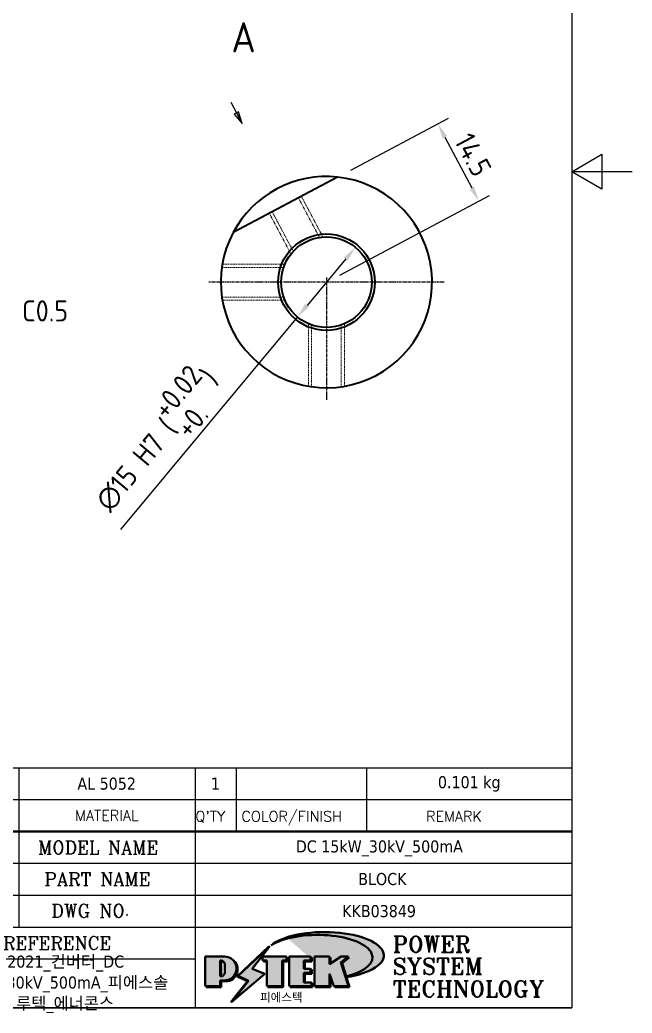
# Model space of a CAD drawing. Header units: millimetres. Extents: x 0 to 210, y 0 to 297.
# Drawn here: x 108.6 to 210, y 9.1 to 173.7 of the extents above; entities that cross this region are included whole.
import ezdxf
from ezdxf.enums import TextEntityAlignment as Align

# ---------------------------------------------------------------- set-up
doc = ezdxf.new("R2010")
doc.units = ezdxf.units.MM
doc.linetypes.add('CHAIN', pattern=[0.7087, 0.4724, -0.0591, 0.1181, -0.0591])
doc.linetypes.add('DASHED', pattern=[0.2067, 0.1654, -0.0413])
doc.layers.get('0').update_dxf_attribs({"color": 3, "lineweight": 25, "true_color": 0x00ff00})
for name, color, linetype, lineweight, true_color in [('가려진 것(ISO)', 2, 'DASHED', 18, 0xffff00), ('가시적인 것(ISO)', 3, 'Continuous', 40, 0x00ff00), ('기호(ISO)', 5, 'Continuous', 25, 0x0000ff), ('제목(ISO)', 5, 'Continuous', 50, 0x0000ff), ('중심 표식(ISO)', 1, 'Continuous', 25, 0xff0000), ('치수(ISO)', 2, 'Continuous', 25, 0xffff00)]:
    doc.layers.add(name, color=color, linetype=linetype, lineweight=lineweight, true_color=true_color)
for name, color, linetype, lineweight in [('경계(ISO)', 7, 'Continuous', 25), ('단면선(ISO)', 7, 'CHAIN', 25), ('해치(ISO)', 7, 'Continuous', 18)]:
    doc.layers.add(name, color=color, linetype=linetype, lineweight=lineweight)
doc.styles.add('HAN_291', font='')
doc.styles.add('HAN_370', font='', dxfattribs={"width": 2})
doc.styles.add('RC_284', font='ROMANC.shx')
doc.styles.add('RC_287', font='ROMANC.shx')
doc.styles.add('RC_292', font='ROMANC.shx')
doc.styles.add('ROMANT_294', font='romant.shx')
doc.styles.add('부품번호텍스트_PSTEK_POSCO', font='isocp.shx')
doc.styles.add('치수 텍스트_PSTEK_POSCO', font='isocp.shx')
doc.styles.add('텍스트 스타일198', font='tahoma.ttf')
doc.styles.add('텍스트 스타일333', font='ROMANC.shx', dxfattribs={"width": 0.800000011920929})
doc.styles.get('HAN_291').set_extended_font_data('GulimChe')
doc.styles.get('HAN_370').set_extended_font_data('GulimChe')
doc.dimstyles.new('치수_PSTEK_POSCO', dxfattribs={"dimtxt": 3.5, "dimasz": 2.5, "dimexe": 2, "dimexo": 2.5, "dimgap": 1, "dimtad": 1, "dimrnd": 1e-08, "dimdsep": 46, "dimtxsty": '치수 텍스트_PSTEK_POSCO', "dimcen": 0.09, "dimdle": 10, "dimclrd": 7, "dimclre": 7, "dimclrt": 2, "dimadec": 1, "dimazin": 2, "dimtfac": 1, "dimtmove": 0, "dimatfit": 3, "dimfxl": 1, "dimtolj": 1, "dimlwd": -1, "dimlwe": -1, "dimarcsym": 0})
doc.dimstyles.new('치수_PSTEK_POSCO$7', dxfattribs={"dimtxt": 3.5, "dimasz": 2.5, "dimexe": 2, "dimexo": 2.5, "dimgap": 1, "dimtad": 1, "dimrnd": 1e-08, "dimdsep": 46, "dimtxsty": '치수 텍스트_PSTEK_POSCO', "dimcen": 0.09, "dimdle": 10, "dimclrd": 7, "dimclre": 7, "dimclrt": 2, "dimadec": 1, "dimazin": 2, "dimtfac": 1, "dimtmove": 0, "dimatfit": 3, "dimfxl": 1, "dimtolj": 1, "dimlwd": -1, "dimlwe": -1, "dimarcsym": 0})

# ---------------------------------------------------------------- blocks, each defined once
blk = doc.blocks.new('경계 Default Border')
at = {"layer": '경계(ISO)', "flags": 128}
for points in [[(10, 10), (10, 287.0000076293945), (200, 287.0000076293945), (200, 10), (10, 10)], [(210, 148.5000038146973), (200, 148.5000038146973), (205, 151.3867473602295), (205, 145.6132507324219), (200, 148.5000038146973)]]:
    blk.add_lwpolyline(points, dxfattribs=at)
blk = doc.blocks.new('제목 블록 PSTEK')
at = {"true_color": 0x848484}
for points in [[(317.2195697678507, 17.0593801673321), (322.0326348870767, 21.62682475217465), (322.2781991042243, 21.94392121864296), (317.0471853425802, 16.97985676345368), (318.7512090904202, 16.1899260703855), (316.0018030350395, 12.71868385740789), (316.3356552234328, 13.00206718743325), (318.9235935156908, 16.2694494742633)], [(324.6615819988275, 19.45905590879572), (325.4196460989604, 19.45905590879572), (325.4196460989604, 20.11051724484596), (325.2419748254881, 20.11051724484596), (325.2419748254881, 19.60711530335299), (324.4839107253602, 19.60711530335299), (324.4839107253602, 15.3430047401139), (322.1623394187076, 15.3430047401139), (322.1623394187076, 15.19494534555726), (324.6615819988275, 15.19494534555726)], [(328.2914414389548, 19.45905590879572), (329.4054050004294, 19.45905590879572), (329.4054050004294, 20.11051724484596), (329.2277337269622, 20.11051724484596), (329.2277337269622, 19.60711530335299), (328.1137701654877, 19.60711530335299), (328.1137701654877, 18.25543873810179), (328.2914414389548, 18.25543873810179)], [(332.5088862584528, 20.1105172448466), (332.3312149849806, 20.1105172448466), (332.3312149849806, 18.99741471888368), (332.5088862584528, 19.11081371413894)], [(335.6156307331414, 20.11051724484596), (335.2535118015555, 20.11051724484596), (334.2514536401189, 19.30614745124769), (335.4855464857051, 15.3430047401139), (333.1954852176545, 15.3430047401139), (333.2478643833523, 15.19494534555726), (335.6632177591723, 15.19494534555726), (334.4291249135862, 19.15808805669106)], [(321.9846681452406, 19.60711530335299), (321.4042753185749, 19.60711530335299), (321.4042753185749, 19.45905590879572), (321.9846681452406, 19.45905590879572)], [(328.2914414389548, 17.41554667867274), (329.4054050004294, 17.41554667867274), (329.4054050004294, 18.10737934354514), (329.2277337269622, 18.10737934354514), (329.2277337269622, 17.56360607323003), (328.1137701654877, 17.56360607323003), (328.1137701654877, 15.9944660761648), (328.2914414389548, 15.9944660761648)], [(332.5088862584528, 16.92964231796647), (332.3312149849806, 17.43186301645164), (332.3312149849806, 15.3430047401139), (330.0369607660135, 15.3430047401139), (330.0369607660135, 15.19494534555726), (332.5088862584528, 15.19494534555726)], [(329.5356972676428, 15.8464066816075), (329.3580259941756, 15.8464066816075), (329.3580259941756, 15.3430047401139), (325.8342124037171, 15.3430047401139), (325.8342124037171, 15.19494534555726), (329.5356972676428, 15.19494534555726)]]:
    blk.add_hatch(color=252, dxfattribs=at).paths.add_polyline_path(points)
at = {"true_color": 0x0000ff}
blk.add_hatch(color=5, dxfattribs=at).paths.add_polyline_path([(321.6183518841322, 17.4193704504104), (319.5281351041078, 18.24969419629727), (322.4505835294948, 22.02344462252142), (317.2195697678507, 17.0593801673321), (318.9235935156908, 16.2694494742633), (316.1741874603099, 12.79820726128571)])
at = {"true_color": 0xff0000}
h = blk.add_hatch(color=1, dxfattribs=at)
edge = h.paths.add_edge_path(flags=0)
edge.add_line((314.2242174273352, 19.60711530335299), (314.2242174273352, 17.00126995915134))
edge.add_line((314.2242174273352, 17.00126995915134), (314.3485873187598, 17.00126995915134))
edge.add_arc((314.3485873187598, 17.6527312952023), 0.6514613360509371, 270, 360)
edge.add_line((315.0000486548106, 17.6527312952023), (315.0000486548106, 18.95565396730211))
edge.add_arc((314.3485873187598, 18.95565396730212), 0.6514613360508712, 0, 90)
edge.add_line((314.3485873187598, 19.60711530335299), (314.2242174273352, 19.60711530335299))
edge = h.paths.add_edge_path()
edge.add_arc((314.9847713324306, 18.28938669179658), 1.969189947606664, 269.9999999999959, 450)
edge.add_line((314.9847713324306, 20.25857663940318), (311.7664314776902, 20.25857663940324))
edge.add_line((311.7664314776902, 20.25857663940324), (311.7664314776902, 15.3430047401139))
edge.add_line((311.7664314776902, 15.3430047401139), (314.2242174273352, 15.3430047401139))
edge.add_line((314.2242174273352, 15.3430047401139), (314.2242174273352, 16.32019674418991))
edge.add_line((314.2242174273352, 16.32019674418991), (314.9847713324307, 16.32019674418991))
for points in [[(324.4839107253602, 19.60711530335299), (325.2419748254881, 19.60711530335299), (325.2419748254881, 20.25857663940324), (321.2266040451076, 20.25857663940324), (321.2266040451076, 19.60711530335299), (321.9846681452406, 19.60711530335299), (321.9846681452406, 15.3430047401139), (324.4839107253602, 15.3430047401139)], [(329.2277337269622, 20.25857663940324), (325.65654113025, 20.25857663940324), (325.65654113025, 15.3430047401139), (329.3580259941756, 15.3430047401139), (329.3580259941756, 15.9944660761648), (328.1137701654877, 15.9944660761648), (328.1137701654877, 17.56360607323003), (329.2277337269622, 17.56360607323003), (329.2277337269622, 18.25543873810179), (328.1137701654877, 18.25543873810179), (328.1137701654877, 19.60711530335299), (329.2277337269622, 19.60711530335299)], [(332.3312149849806, 20.25857663940324), (329.8592894925411, 20.25857663940324), (329.8592894925411, 15.3430047401139), (332.3312149849806, 15.3430047401139), (332.3312149849806, 17.4318630164523), (333.0701931098801, 15.3430047401139), (335.4855464857051, 15.3430047401139), (334.2514536401189, 19.30614745124769), (335.4379594596742, 20.25857663940324), (334.3071782107978, 20.25857663940324), (332.3312149849806, 18.99741471888304)]]:
    blk.add_hatch(color=1, dxfattribs=at).paths.add_polyline_path(points)
at = {"true_color": 0x848484}
h = blk.add_hatch(color=252, dxfattribs=at)
edge = h.paths.add_edge_path()
edge.add_arc((314.9847713324309, 18.28938669179657), 1.969189947606666, 270, 406.8278729790604)
edge.add_arc((315.1624426058984, 18.1413272972396), 1.969189947606962, -90, 53.560984836317004, ccw=False)
edge.add_line((315.1624426058984, 16.17213734963263), (314.4018887008024, 16.17213734963263))
edge.add_line((314.4018887008024, 16.17213734963263), (314.4018887008024, 15.19494534555726))
edge.add_line((314.4018887008024, 15.19494534555726), (311.9441027511573, 15.19494534555726))
edge.add_line((311.9441027511573, 15.19494534555726), (311.9441027511573, 15.3430047401139))
edge.add_line((311.9441027511573, 15.3430047401139), (314.2242174273352, 15.3430047401139))
edge.add_line((314.2242174273352, 15.3430047401139), (314.2242174273352, 16.32019674418991))
edge.add_line((314.2242174273352, 16.32019674418991), (314.9847713324309, 16.32019674418991))
h = blk.add_hatch(color=252, dxfattribs=at)
edge = h.paths.add_edge_path()
edge.add_line((314.4018887008024, 19.45905590879572), (314.5262585922315, 19.45905590879572))
edge.add_arc((314.5262585922314, 18.80759457274939), 0.6514613360463194, 60.4189348879147, 90.00000000000318, ccw=False)
edge.add_arc((314.3485873187602, 18.95565396730057), 0.6514613360524251, 39.96992292766206, 90.00000000009999)
edge.add_line((314.3485873187591, 19.60711530335307), (314.2242174273352, 19.60711530335298))
edge.add_line((314.2242174273352, 19.60711530335299), (314.2242174273352, 17.00126995915134))
edge.add_line((314.2242174273352, 17.00126995915134), (314.3485873187591, 17.00126995915134))
edge.add_arc((314.3485873187568, 17.652731295233), 0.6514613360816299, 270.0000000002, 274.6930825552478)
edge.add_line((314.4018887008024, 17.0034541317032), (314.4018887008024, 19.45905590879572))
at = {"layer": '해치(ISO)', "true_color": 0x27d1fc}
h = blk.add_hatch(color=140, dxfattribs=at)
edge = h.paths.add_edge_path()
edge.add_ellipse((330.3660919371412, 20.15576403068321), major_axis=(9.100907360794343, 0), ratio=0.4069904968023172, start_angle=301.3098473703837, end_angle=507.7436900681698)
edge.add_ellipse((331.5340919371412, 20.4634168429492), major_axis=(-9.82350664112931, 0), ratio=0.3942600559756514, start_angle=111.51207141178469, end_angle=334.47025347086895, ccw=False)
edge.add_line((335.1363447531188, 16.8601935978785), (335.0955236905705, 16.99119398620872))
at = {"color": 180, "true_color": 0x3f00ff}
for p, q in [((182.475792979055, 11.79100474011392), (182.4757929790549, 51.56524660363496)), ((182.4757929790549, 51.56524660363496), (372.4757929537551, 51.56524660363496)), ((189.2651435055721, 51.56524660363496), (189.2651435055722, 41.00524660363494)), ((215.2152739891528, 41.00524660363494), (215.2152739891528, 51.56524660363496)), ((280.8758854511282, 51.56524660363496), (280.8758854511282, 41.00524660363494)), ((310.0881549537552, 51.56524660363496), (310.0881549537553, 41.00524660363494)), ((316.9044520275131, 51.56524660363496), (316.9044520275127, 41.00524660363494)), ((338.4566026226726, 51.56524660363496), (338.4566026226727, 41.00524660363494)), ((372.4757929537551, 51.56524660363496), (372.4757929537551, 11.79100474011389)), ((182.475792979055, 46.2852466036349), (372.4757929537551, 46.28524660363492)), ((182.475792979055, 41.00524660363493), (206.451475290024, 41.00524660363493)), ((222.9401812389276, 11.79100474011392), (222.9401812389276, 41.00524660363494)), ((239.4288871878316, 11.79100474011392), (239.4288871878316, 41.00524660363494)), ((255.9175931367356, 11.79100474011392), (255.9175931367356, 41.00524660363494)), ((268.6918866058747, 41.00524660363494), (268.6918866058747, 30.44524660363498)), ((280.8758854511282, 41.00524660363494), (280.8758854511282, 25.16524660363502)), ((310.088154953755, 41.00524660363494), (310.088154953755, 11.79100474011392)), ((182.475792979055, 35.72524660363497), (206.451475290024, 35.72524660363497)), ((198.8621818849491, 12.02524660363491), (198.8621818849491, 35.72524660363497)), ((206.451475290024, 35.72524660363497), (372.4757929537551, 35.72524660363497)), ((182.475792979055, 31.77524660363492), (206.451475290024, 31.77524660363492)), ((255.917593136736, 30.44524660363498), (372.4757929537552, 30.44524660363501)), ((182.475792979055, 27.82524660363487), (206.451475290024, 27.82524660363487)), ((255.9175931367359, 25.16524660363502), (372.4757929537552, 25.165246603635)), ((268.6918866058744, 25.16524660363502), (268.6918866058744, 11.79100474011392)), ((182.475792979055, 23.87524660363505), (206.451475290024, 23.87524660363505)), ((182.475792979055, 19.92524660363478), (206.451475290024, 19.92524660363478)), ((255.9175931367359, 19.88524660363481), (310.0881549537553, 19.88524660363481)), ((206.451475290024, 16.74100474011396), (255.9175931367359, 16.74100474011396)), ((182.475792979055, 15.97524660363496), (206.451475290024, 15.97524660363496)), ((182.475792979055, 11.79100474011392), (372.4757929537551, 11.79100474011389))]:
    blk.add_line(p, q, dxfattribs=at)
at = {"color": 7, "lineweight": 50}
for p, q in [((206.4514752900237, 11.79100474011392), (206.4514752900237, 41.00524660363494)), ((206.451475290024, 41.00524660363494), (372.4757929537551, 41.00524660363496))]:
    blk.add_line(p, q, dxfattribs=at)
at = {"color": 7}
for p, q in [((322.2781991042243, 21.94392121864296), (317.0471853425802, 16.97985676345368)), ((322.4505835294948, 22.02344462252142), (317.2195697678507, 17.0593801673321)), ((317.2195697678507, 17.0593801673321), (322.0326348870767, 21.62682475217465)), ((319.5281351041078, 18.24969419629727), (322.4505835294948, 22.02344462252142)), ((322.0326348870767, 21.62682475217465), (322.2781991042243, 21.94392121864296)), ((311.7664314776902, 20.25900474011391), (311.7664314776902, 15.34300474011391)), ((314.9847713324309, 20.25857663940324), (311.7664314776902, 20.25857663940324)), ((314.9847713324309, 20.25857663940324), (311.7664314776902, 20.25857663940324)), ((311.7664314776902, 20.25857663940324), (311.7664314776902, 15.3430047401139)), ((325.2419748254881, 20.25857663940324), (321.2266040451076, 20.25857663940324)), ((321.2266040451076, 20.25857663940324), (321.2266040451076, 19.60711530335299)), ((325.2419748254881, 20.25857663940324), (321.2266040451076, 20.25857663940324)), ((321.2266040451076, 20.25857663940324), (321.2266040451076, 19.60711530335299)), ((325.2419748254881, 19.60711530335299), (325.2419748254881, 20.25857663940324)), ((325.2419748254881, 19.60711530335299), (325.2419748254881, 20.25857663940324)), ((325.4196460989604, 20.11051724484596), (325.2419748254881, 20.11051724484596)), ((325.2419748254881, 20.11051724484596), (325.2419748254881, 19.60711530335299)), ((325.4196460989604, 19.45905590879572), (325.4196460989604, 20.11051724484596)), ((329.2277337269622, 20.25857663940324), (325.65654113025, 20.25857663940324)), ((325.65654113025, 20.25857663940324), (325.65654113025, 15.3430047401139)), ((325.65654113025, 20.25857663940324), (325.65654113025, 15.3430047401139)), ((329.2277337269622, 20.25857663940324), (325.65654113025, 20.25857663940324)), ((329.2277337269622, 19.60711530335299), (329.2277337269622, 20.25857663940324)), ((329.2277337269622, 19.60711530335299), (329.2277337269622, 20.25857663940324)), ((329.4054050004294, 20.11051724484596), (329.2277337269622, 20.11051724484596)), ((329.2277337269622, 20.11051724484596), (329.2277337269622, 19.60711530335299)), ((329.4054050004294, 19.45905590879572), (329.4054050004294, 20.11051724484596)), ((332.3312149849806, 20.25857663940324), (329.8592894925411, 20.25857663940324)), ((329.8592894925411, 20.25857663940324), (329.8592894925411, 15.3430047401139)), ((329.8592894925411, 20.25857663940324), (329.8592894925411, 15.3430047401139)), ((332.3312149849806, 20.25857663940324), (329.8592894925411, 20.25857663940324)), ((334.3071782107978, 20.25857663940324), (332.3312149849806, 18.99741471888304)), ((332.3312149849806, 18.99741471888304), (332.3312149849806, 20.25857663940324)), ((334.3071782107978, 20.25857663940324), (332.3312149849806, 18.99741471888304)), ((332.3312149849806, 18.99741471888304), (332.3312149849806, 20.25857663940324)), ((332.5088862584528, 20.1105172448466), (332.3312149849806, 20.1105172448466)), ((332.3312149849806, 20.1105172448466), (332.3312149849806, 18.99741471888368)), ((332.5088862584528, 19.11081371413894), (332.5088862584528, 20.1105172448466)), ((334.2514536401189, 19.30614745124769), (335.4379594596742, 20.25857663940324)), ((334.2514536401189, 19.30614745124769), (335.4379594596742, 20.25857663940324)), ((335.2535118015555, 20.11051724484596), (334.2514536401189, 19.30614745124769)), ((335.4379594596742, 20.25857663940324), (334.3071782107978, 20.25857663940324)), ((335.4379594596742, 20.25857663940324), (334.3071782107978, 20.25857663940324)), ((334.4291249135862, 19.15808805669104), (335.6156307331414, 20.11051724484596)), ((335.6156307331414, 20.11051724484596), (335.2535118015555, 20.11051724484596)), ((314.2242174273352, 17.00126995915134), (314.2242174273352, 19.60711530335299)), ((314.2242174273352, 19.60711530335299), (314.3485873187591, 19.60711530335299)), ((314.3485873187591, 19.60711530335299), (314.2242174273352, 19.60711530335299)), ((314.2242174273352, 19.60711530335299), (314.2242174273352, 17.00126995915134)), ((314.2242174273352, 17.00126995915134), (314.2242174273352, 19.60711530335299)), ((314.2242174273352, 19.60711530335299), (314.3485873187591, 19.60711530335299)), ((314.4018887008024, 19.45905590879572), (314.5262585922314, 19.45905590879572)), ((314.4018887008024, 17.0034541317032), (314.4018887008024, 19.45905590879572)), ((315.0000486548106, 18.95565396730275), (315.0000486548106, 17.65273129520161)), ((315.0000486548106, 18.95565396730275), (315.0000486548106, 17.65273129520161)), ((321.6183518841322, 17.4193704504104), (319.5281351041078, 18.24969419629727)), ((321.2266040451076, 19.60711530335299), (321.9846681452406, 19.60711530335299)), ((321.2266040451076, 19.60711530335299), (321.9846681452406, 19.60711530335299)), ((321.4042753185749, 19.60711530335299), (321.4042753185749, 19.45905590879572)), ((321.9846681452406, 19.60711530335299), (321.4042753185749, 19.60711530335299)), ((321.4042753185749, 19.45905590879572), (321.9846681452406, 19.45905590879572)), ((321.9846681452406, 19.60711530335299), (321.9846681452406, 15.3430047401139)), ((321.9846681452406, 19.45905590879572), (321.9846681452406, 19.60711530335299)), ((321.9846681452406, 19.60711530335299), (321.9846681452406, 15.3430047401139)), ((324.4839107253602, 19.60711530335299), (325.2419748254881, 19.60711530335299)), ((324.4839107253602, 15.3430047401139), (324.4839107253602, 19.60711530335299)), ((325.2419748254881, 19.60711530335299), (324.4839107253602, 19.60711530335299)), ((324.4839107253602, 19.60711530335299), (324.4839107253602, 15.3430047401139)), ((324.4839107253602, 19.60711530335299), (325.2419748254881, 19.60711530335299)), ((324.4839107253602, 15.3430047401139), (324.4839107253602, 19.60711530335299)), ((324.6615819988275, 19.45905590879572), (325.4196460989604, 19.45905590879572)), ((324.6615819988275, 15.19494534555726), (324.6615819988275, 19.45905590879572)), ((328.1137701654877, 18.25543873810179), (328.1137701654877, 19.60711530335299)), ((328.1137701654877, 19.60711530335299), (329.2277337269622, 19.60711530335299)), ((329.2277337269622, 19.60711530335299), (328.1137701654877, 19.60711530335299)), ((328.1137701654877, 19.60711530335299), (328.1137701654877, 18.25543873810179)), ((328.1137701654877, 18.25543873810179), (328.1137701654877, 19.60711530335299)), ((328.1137701654877, 19.60711530335299), (329.2277337269622, 19.60711530335299)), ((329.2277337269622, 18.25543873810179), (328.1137701654877, 18.25543873810179)), ((328.1137701654877, 18.25543873810179), (328.2914414389548, 18.25543873810179)), ((329.2277337269622, 18.25543873810179), (328.1137701654877, 18.25543873810179)), ((328.2914414389548, 18.25543873810179), (328.2914414389548, 19.45905590879572)), ((328.2914414389548, 19.45905590879572), (329.4054050004294, 19.45905590879572)), ((329.2277337269622, 17.56360607323003), (329.2277337269622, 18.25543873810179)), ((329.2277337269622, 17.56360607323003), (329.2277337269622, 18.25543873810179)), ((329.4054050004294, 18.10737934354514), (329.2277337269622, 18.10737934354514)), ((329.2277337269622, 18.10737934354514), (329.2277337269622, 17.56360607323003)), ((329.4054050004294, 17.41554667867274), (329.4054050004294, 18.10737934354514)), ((332.3312149849806, 18.99741471888368), (332.5088862584528, 19.11081371413894)), ((335.4855464857051, 15.3430047401139), (334.2514536401189, 19.30614745124769)), ((334.2514536401189, 19.30614745124769), (335.4855464857051, 15.3430047401139)), ((335.4855464857051, 15.3430047401139), (334.2514536401189, 19.30614745124769)), ((335.6632177591723, 15.19494534555726), (334.4291249135862, 19.15808805669104)), ((314.3485873187591, 17.00126995915134), (314.2242174273352, 17.00126995915134)), ((314.2242174273352, 17.00126995915134), (314.3485873187591, 17.00126995915134)), ((314.3485873187591, 17.00126995915134), (314.2242174273352, 17.00126995915134)), ((316.1741874603099, 12.79820726128571), (321.6183518841322, 17.4193704504104)), ((317.0471853425802, 16.97985676345368), (318.7512090904202, 16.1899260703855)), ((318.9235935156908, 16.2694494742633), (317.2195697678507, 17.0593801673321)), ((317.2195697678507, 17.0593801673321), (318.9235935156908, 16.2694494742633)), ((328.1137701654877, 17.56360607323003), (329.2277337269622, 17.56360607323003)), ((328.1137701654877, 15.9944660761648), (328.1137701654877, 17.56360607323003)), ((329.2277337269622, 17.56360607323003), (328.1137701654877, 17.56360607323003)), ((328.1137701654877, 17.56360607323003), (328.1137701654877, 15.9944660761648)), ((328.1137701654877, 17.56360607323003), (329.2277337269622, 17.56360607323003)), ((328.1137701654877, 15.9944660761648), (328.1137701654877, 17.56360607323003)), ((328.2914414389548, 15.9944660761648), (328.2914414389548, 17.41554667867274)), ((328.2914414389548, 17.41554667867274), (329.4054050004294, 17.41554667867274)), ((332.3312149849806, 17.4318630164523), (333.0701931098801, 15.3430047401139)), ((332.3312149849806, 15.3430047401139), (332.3312149849806, 17.4318630164523)), ((332.5088862584528, 16.92964231796647), (332.3312149849806, 17.43186301645164)), ((332.3312149849806, 17.43186301645164), (332.3312149849806, 15.3430047401139)), ((332.3312149849806, 17.4318630164523), (333.0701931098801, 15.3430047401139)), ((332.3312149849806, 15.3430047401139), (332.3312149849806, 17.4318630164523)), ((332.5088862584528, 15.19494534555726), (332.5088862584528, 16.92964231796647)), ((345.0447381189468, 17.50375595811051), (344.9867755289346, 17.689895936919)), ((311.7664314776902, 15.3430047401139), (314.2242174273352, 15.3430047401139)), ((311.7664314776902, 15.3430047401139), (314.2242174273352, 15.3430047401139)), ((314.2242174273352, 15.3430047401139), (311.9441027511573, 15.3430047401139)), ((311.9441027511573, 15.3430047401139), (311.9441027511573, 15.19494534555726)), ((311.9441027511573, 15.19494534555726), (314.4018887008024, 15.19494534555726)), ((314.2242174273352, 16.32019674418991), (314.9847713324309, 16.32019674418991)), ((314.2242174273352, 15.3430047401139), (314.2242174273352, 16.32019674418991)), ((314.9847713324309, 16.32019674418991), (314.2242174273352, 16.32019674418991)), ((314.2242174273352, 16.32019674418991), (314.2242174273352, 15.3430047401139)), ((314.2242174273352, 16.32019674418991), (314.9847713324309, 16.32019674418991)), ((314.2242174273352, 15.3430047401139), (314.2242174273352, 16.32019674418991)), ((314.4018887008024, 16.17213734963263), (315.162442605898, 16.17213734963263)), ((314.4018887008024, 15.19494534555726), (314.4018887008024, 16.17213734963263)), ((318.7512090904202, 16.1899260703855), (316.0018030350395, 12.71868385740789)), ((318.9235935156908, 16.2694494742633), (316.1741874603099, 12.79820726128571)), ((316.3356552234328, 13.00206718743325), (318.9235935156908, 16.2694494742633)), ((321.9846681452406, 15.3430047401139), (324.4839107253602, 15.3430047401139)), ((321.9846681452406, 15.3430047401139), (324.4839107253602, 15.3430047401139)), ((324.4839107253602, 15.3430047401139), (322.1623394187076, 15.3430047401139)), ((322.1623394187076, 15.3430047401139), (322.1623394187076, 15.19494534555726)), ((322.1623394187076, 15.19494534555726), (324.6615819988275, 15.19494534555726)), ((325.65654113025, 15.3430047401139), (329.3580259941756, 15.3430047401139)), ((325.65654113025, 15.3430047401139), (329.3580259941756, 15.3430047401139)), ((329.3580259941756, 15.3430047401139), (325.8342124037171, 15.3430047401139)), ((325.8342124037171, 15.3430047401139), (325.8342124037171, 15.19494534555726)), ((325.8342124037171, 15.19494534555726), (329.5356972676428, 15.19494534555726)), ((329.3580259941756, 15.9944660761648), (328.1137701654877, 15.9944660761648)), ((328.1137701654877, 15.9944660761648), (328.2914414389548, 15.9944660761648)), ((329.3580259941756, 15.9944660761648), (328.1137701654877, 15.9944660761648)), ((329.3580259941756, 15.3430047401139), (329.3580259941756, 15.9944660761648)), ((329.3580259941756, 15.3430047401139), (329.3580259941756, 15.9944660761648)), ((329.5356972676428, 15.8464066816075), (329.3580259941756, 15.8464066816075)), ((329.3580259941756, 15.8464066816075), (329.3580259941756, 15.3430047401139)), ((329.5356972676428, 15.19494534555726), (329.5356972676428, 15.8464066816075)), ((329.8592894925411, 15.3430047401139), (332.3312149849806, 15.3430047401139)), ((329.8592894925411, 15.3430047401139), (332.3312149849806, 15.3430047401139)), ((332.3312149849806, 15.3430047401139), (330.0369607660135, 15.3430047401139)), ((330.0369607660135, 15.3430047401139), (330.0369607660135, 15.19494534555726)), ((330.0369607660135, 15.19494534555726), (332.5088862584528, 15.19494534555726)), ((333.0701931098801, 15.3430047401139), (335.4855464857051, 15.3430047401139)), ((333.0701931098801, 15.3430047401139), (335.4855464857051, 15.3430047401139)), ((335.4855464857051, 15.3430047401139), (333.1954852176545, 15.3430047401139)), ((333.1954852176545, 15.3430047401139), (333.2478643833523, 15.19494534555726)), ((333.2478643833523, 15.19494534555726), (335.6632177591723, 15.19494534555726)), ((316.0018030350395, 12.71868385740789), (316.3356552234328, 13.00206718743325))]:
    blk.add_line(p, q, dxfattribs=at)
at = {"color": 5, "true_color": 0x0000ff}
for p, q in [((322.4505835294948, 22.02344462252142), (317.2195697678507, 17.0593801673321)), ((319.5281351041078, 18.24969419629727), (322.4505835294948, 22.02344462252142)), ((321.6183518841322, 17.4193704504104), (319.5281351041078, 18.24969419629727)), ((316.1741874603099, 12.79820726128571), (321.6183518841322, 17.4193704504104)), ((317.2195697678507, 17.0593801673321), (318.9235935156908, 16.2694494742633)), ((318.9235935156908, 16.2694494742633), (316.1741874603099, 12.79820726128571))]:
    blk.add_line(p, q, dxfattribs=at)
at = {"color": 1, "true_color": 0xff0000}
for p, q in [((314.9847713324309, 20.25857663940324), (311.7664314776902, 20.25857663940324)), ((311.7664314776902, 20.25857663940324), (311.7664314776902, 15.3430047401139)), ((325.2419748254881, 20.25857663940324), (321.2266040451076, 20.25857663940324)), ((321.2266040451076, 20.25857663940324), (321.2266040451076, 19.60711530335299)), ((325.2419748254881, 19.60711530335299), (325.2419748254881, 20.25857663940324)), ((329.2277337269622, 20.25857663940324), (325.65654113025, 20.25857663940324)), ((325.65654113025, 20.25857663940324), (325.65654113025, 15.3430047401139)), ((329.2277337269622, 19.60711530335299), (329.2277337269622, 20.25857663940324)), ((332.3312149849806, 20.25857663940324), (329.8592894925411, 20.25857663940324)), ((329.8592894925411, 20.25857663940324), (329.8592894925411, 15.3430047401139)), ((334.3071782107978, 20.25857663940324), (332.3312149849806, 18.99741471888304)), ((332.3312149849806, 18.99741471888304), (332.3312149849806, 20.25857663940324)), ((334.2514536401189, 19.30614745124769), (335.4379594596742, 20.25857663940324)), ((335.4379594596742, 20.25857663940324), (334.3071782107978, 20.25857663940324)), ((314.2242174273352, 17.00126995915134), (314.2242174273352, 19.60711530335299)), ((314.2242174273352, 19.60711530335299), (314.3485873187591, 19.60711530335299)), ((315.0000486548106, 18.95565396730275), (315.0000486548106, 17.65273129520161)), ((321.2266040451076, 19.60711530335299), (321.9846681452406, 19.60711530335299)), ((321.9846681452406, 19.60711530335299), (321.9846681452406, 15.3430047401139)), ((324.4839107253602, 19.60711530335299), (325.2419748254881, 19.60711530335299)), ((324.4839107253602, 15.3430047401139), (324.4839107253602, 19.60711530335299)), ((328.1137701654877, 18.25543873810179), (328.1137701654877, 19.60711530335299)), ((328.1137701654877, 19.60711530335299), (329.2277337269622, 19.60711530335299)), ((329.2277337269622, 18.25543873810179), (328.1137701654877, 18.25543873810179)), ((329.2277337269622, 17.56360607323003), (329.2277337269622, 18.25543873810179)), ((335.4855464857051, 15.3430047401139), (334.2514536401189, 19.30614745124769)), ((314.3485873187591, 17.00126995915134), (314.2242174273352, 17.00126995915134)), ((328.1137701654877, 17.56360607323003), (329.2277337269622, 17.56360607323003)), ((328.1137701654877, 15.9944660761648), (328.1137701654877, 17.56360607323003)), ((332.3312149849806, 17.4318630164523), (333.0701931098801, 15.3430047401139)), ((332.3312149849806, 15.3430047401139), (332.3312149849806, 17.4318630164523)), ((311.7664314776902, 15.3430047401139), (314.2242174273352, 15.3430047401139)), ((314.2242174273352, 16.32019674418991), (314.9847713324309, 16.32019674418991)), ((314.2242174273352, 15.3430047401139), (314.2242174273352, 16.32019674418991)), ((321.9846681452406, 15.3430047401139), (324.4839107253602, 15.3430047401139)), ((325.65654113025, 15.3430047401139), (329.3580259941756, 15.3430047401139)), ((329.3580259941756, 15.9944660761648), (328.1137701654877, 15.9944660761648)), ((329.3580259941756, 15.3430047401139), (329.3580259941756, 15.9944660761648)), ((329.8592894925411, 15.3430047401139), (332.3312149849806, 15.3430047401139)), ((333.0701931098801, 15.3430047401139), (335.4855464857051, 15.3430047401139))]:
    blk.add_line(p, q, dxfattribs=at)
at = {"color": 7}
for centre, radius, start, end in [((314.9847713324309, 18.28938669179658), 1.969189947606665, 270, 90), ((314.9847713324309, 18.28938669179658), 1.969189947606665, 270, 90), ((314.3485873187598, 18.95565396730211), 0.6514613360508712, 0, 90), ((314.3485873187602, 18.95565396730057), 0.6514613360524251, 39.96992292766117, 90), ((314.3485873187598, 18.95565396730212), 0.6514613360508712, 0, 90), ((314.5262585922314, 18.80759457274939), 0.6514613360463193, 60.41893488791137, 90), ((314.9847713324307, 18.2893866917965), 1.969189947606594, 270, 46.82787297909833), ((315.1624426058984, 18.1413272972396), 1.969189947606961, 270, 53.56098483636067), ((314.3485873187597, 17.65273129520228), 0.6514613360509381, 270, 0), ((314.3485873187598, 17.6527312952023), 0.6514613360509381, 270, 0), ((314.3485873187568, 17.652731295233), 0.6514613360816299, 270, 274.6930825552478)]:
    blk.add_arc(centre, radius, start, end, dxfattribs=at)
at = {"color": 1, "true_color": 0xff0000}
for centre, radius, start, end in [((314.9847713324309, 18.28938669179657), 1.969189947606665, 270, 90), ((314.3485873187598, 18.95565396730211), 0.6514613360508712, 0, 90), ((314.3485873187598, 17.6527312952023), 0.6514613360509381, 270, 0)]:
    blk.add_arc(centre, radius, start, end, dxfattribs=at)
at = {"layer": '제목(ISO)', "lineweight": 18}
blk.add_line((182.475792979055, 35.72500474011393), (182.475792979055, 11.79100474011392), dxfattribs=at)
at = {"layer": '제목(ISO)'}
for p, q in [((322.2781991042243, 21.94392121864296), (317.0471853425802, 16.97985676345368)), ((322.4505835294948, 22.02344462252142), (317.2195697678507, 17.0593801673321)), ((317.2195697678507, 17.0593801673321), (322.0326348870767, 21.62682475217465)), ((319.5281351041078, 18.24969419629727), (322.4505835294948, 22.02344462252142)), ((322.0326348870767, 21.62682475217465), (322.2781991042243, 21.94392121864296)), ((314.9847713324306, 20.25857663940324), (311.7664314776902, 20.25857663940324)), ((311.7664314776902, 20.25857663940324), (311.7664314776902, 15.3430047401139)), ((325.2419748254881, 20.25857663940324), (321.2266040451076, 20.25857663940324)), ((321.2266040451076, 20.25857663940324), (321.2266040451076, 19.60711530335299)), ((325.2419748254881, 19.60711530335299), (325.2419748254881, 20.25857663940324)), ((325.4196460989604, 20.11051724484596), (325.2419748254881, 20.11051724484596)), ((325.2419748254881, 20.11051724484596), (325.2419748254881, 19.60711530335299)), ((325.4196460989604, 19.45905590879572), (325.4196460989604, 20.11051724484596)), ((329.2277337269622, 20.25857663940324), (325.65654113025, 20.25857663940324)), ((325.65654113025, 20.25857663940324), (325.65654113025, 15.3430047401139)), ((329.2277337269622, 19.60711530335299), (329.2277337269622, 20.25857663940324)), ((329.4054050004294, 20.11051724484596), (329.2277337269622, 20.11051724484596)), ((329.2277337269622, 20.11051724484596), (329.2277337269622, 19.60711530335299)), ((329.4054050004294, 19.45905590879572), (329.4054050004294, 20.11051724484596)), ((332.3312149849806, 20.25857663940324), (329.8592894925411, 20.25857663940324)), ((329.8592894925411, 20.25857663940324), (329.8592894925411, 15.3430047401139)), ((334.3071782107978, 20.25857663940324), (332.3312149849806, 18.99741471888304)), ((332.3312149849806, 18.99741471888304), (332.3312149849806, 20.25857663940324)), ((332.5088862584528, 20.1105172448466), (332.3312149849806, 20.1105172448466)), ((332.3312149849806, 20.1105172448466), (332.3312149849806, 18.99741471888368)), ((332.5088862584528, 19.11081371413894), (332.5088862584528, 20.1105172448466)), ((334.2514536401189, 19.30614745124769), (335.4379594596742, 20.25857663940324)), ((335.2535118015555, 20.11051724484596), (334.2514536401189, 19.30614745124769)), ((335.4379594596742, 20.25857663940324), (334.3071782107978, 20.25857663940324)), ((334.4291249135862, 19.15808805669106), (335.6156307331414, 20.11051724484596)), ((335.6156307331414, 20.11051724484596), (335.2535118015555, 20.11051724484596)), ((314.2242174273352, 17.00126995915134), (314.2242174273352, 19.60711530335299)), ((314.2242174273352, 19.60711530335299), (314.3485873187598, 19.60711530335299)), ((314.3485873187591, 19.60711530335299), (314.2242174273352, 19.60711530335299)), ((314.2242174273352, 19.60711530335299), (314.2242174273352, 17.00126995915134)), ((314.4018887008024, 19.45905590879572), (314.5262585922314, 19.45905590879572)), ((314.4018887008024, 17.0034541317032), (314.4018887008024, 19.45905590879572)), ((315.0000486548106, 18.95565396730211), (315.0000486548106, 17.6527312952023)), ((321.6183518841322, 17.4193704504104), (319.5281351041078, 18.24969419629727)), ((321.2266040451076, 19.60711530335299), (321.9846681452406, 19.60711530335299)), ((321.9846681452406, 19.60711530335299), (321.4042753185749, 19.60711530335299)), ((321.4042753185749, 19.60711530335299), (321.4042753185749, 19.45905590879572)), ((321.4042753185749, 19.45905590879572), (321.9846681452406, 19.45905590879572)), ((321.9846681452406, 19.60711530335299), (321.9846681452406, 15.3430047401139)), ((321.9846681452406, 19.45905590879572), (321.9846681452406, 19.60711530335299)), ((324.4839107253602, 19.60711530335299), (325.2419748254881, 19.60711530335299)), ((324.4839107253602, 15.3430047401139), (324.4839107253602, 19.60711530335299)), ((325.2419748254881, 19.60711530335299), (324.4839107253602, 19.60711530335299)), ((324.4839107253602, 19.60711530335299), (324.4839107253602, 15.3430047401139)), ((324.6615819988275, 19.45905590879572), (325.4196460989604, 19.45905590879572)), ((324.6615819988275, 15.19494534555726), (324.6615819988275, 19.45905590879572)), ((328.1137701654877, 18.25543873810179), (328.1137701654877, 19.60711530335299)), ((328.1137701654877, 19.60711530335299), (329.2277337269622, 19.60711530335299)), ((329.2277337269622, 19.60711530335299), (328.1137701654877, 19.60711530335299)), ((328.1137701654877, 19.60711530335299), (328.1137701654877, 18.25543873810179)), ((329.2277337269622, 18.25543873810179), (328.1137701654877, 18.25543873810179)), ((328.1137701654877, 18.25543873810179), (328.2914414389548, 18.25543873810179)), ((328.2914414389548, 19.45905590879572), (329.4054050004294, 19.45905590879572)), ((328.2914414389548, 18.25543873810179), (328.2914414389548, 19.45905590879572)), ((329.2277337269622, 17.56360607323003), (329.2277337269622, 18.25543873810179)), ((329.4054050004294, 18.10737934354514), (329.2277337269622, 18.10737934354514)), ((329.2277337269622, 18.10737934354514), (329.2277337269622, 17.56360607323003)), ((329.4054050004294, 17.41554667867274), (329.4054050004294, 18.10737934354514)), ((332.3312149849806, 18.99741471888368), (332.5088862584528, 19.11081371413894)), ((335.4855464857051, 15.3430047401139), (334.2514536401189, 19.30614745124769)), ((334.2514536401189, 19.30614745124769), (335.4855464857051, 15.3430047401139)), ((335.6632177591723, 15.19494534555726), (334.4291249135862, 19.15808805669106)), ((314.3485873187598, 17.00126995915134), (314.2242174273352, 17.00126995915134)), ((314.2242174273352, 17.00126995915134), (314.3485873187591, 17.00126995915134)), ((316.1741874603099, 12.79820726128571), (321.6183518841322, 17.4193704504104)), ((317.0471853425802, 16.97985676345368), (318.7512090904202, 16.1899260703855)), ((317.2195697678507, 17.0593801673321), (318.9235935156908, 16.2694494742633)), ((318.9235935156908, 16.2694494742633), (317.2195697678507, 17.0593801673321)), ((328.1137701654877, 15.9944660761648), (328.1137701654877, 17.56360607323003)), ((328.1137701654877, 17.56360607323003), (329.2277337269622, 17.56360607323003)), ((329.2277337269622, 17.56360607323003), (328.1137701654877, 17.56360607323003)), ((328.1137701654877, 17.56360607323003), (328.1137701654877, 15.9944660761648)), ((328.2914414389548, 17.41554667867274), (329.4054050004294, 17.41554667867274)), ((328.2914414389548, 15.9944660761648), (328.2914414389548, 17.41554667867274)), ((332.3312149849806, 15.3430047401139), (332.3312149849806, 17.4318630164523)), ((332.3312149849806, 17.4318630164523), (333.0701931098801, 15.3430047401139)), ((332.5088862584528, 16.92964231796647), (332.3312149849806, 17.43186301645164)), ((332.3312149849806, 17.43186301645164), (332.3312149849806, 15.3430047401139)), ((332.5088862584528, 15.19494534555726), (332.5088862584528, 16.92964231796647)), ((311.7664314776902, 15.3430047401139), (314.2242174273352, 15.3430047401139)), ((314.2242174273352, 15.3430047401139), (311.9441027511573, 15.3430047401139)), ((311.9441027511573, 15.3430047401139), (311.9441027511573, 15.19494534555726)), ((311.9441027511573, 15.19494534555726), (314.4018887008024, 15.19494534555726)), ((314.2242174273352, 15.3430047401139), (314.2242174273352, 16.32019674418991)), ((314.2242174273352, 16.32019674418991), (314.9847713324307, 16.32019674418991)), ((314.9847713324309, 16.32019674418991), (314.2242174273352, 16.32019674418991)), ((314.2242174273352, 16.32019674418991), (314.2242174273352, 15.3430047401139)), ((314.4018887008024, 15.19494534555726), (314.4018887008024, 16.17213734963263)), ((314.4018887008024, 16.17213734963263), (315.1624426058984, 16.17213734963263)), ((318.7512090904202, 16.1899260703855), (316.0018030350395, 12.71868385740789)), ((318.9235935156908, 16.2694494742633), (316.1741874603099, 12.79820726128571)), ((316.3356552234328, 13.00206718743325), (318.9235935156908, 16.2694494742633)), ((321.9846681452406, 15.3430047401139), (324.4839107253602, 15.3430047401139)), ((324.4839107253602, 15.3430047401139), (322.1623394187076, 15.3430047401139)), ((322.1623394187076, 15.3430047401139), (322.1623394187076, 15.19494534555726)), ((322.1623394187076, 15.19494534555726), (324.6615819988275, 15.19494534555726)), ((325.65654113025, 15.3430047401139), (329.3580259941756, 15.3430047401139)), ((329.3580259941756, 15.3430047401139), (325.8342124037171, 15.3430047401139)), ((325.8342124037171, 15.3430047401139), (325.8342124037171, 15.19494534555726)), ((325.8342124037171, 15.19494534555726), (329.5356972676428, 15.19494534555726)), ((329.3580259941756, 15.9944660761648), (328.1137701654877, 15.9944660761648)), ((328.1137701654877, 15.9944660761648), (328.2914414389548, 15.9944660761648)), ((329.3580259941756, 15.3430047401139), (329.3580259941756, 15.9944660761648)), ((329.5356972676428, 15.8464066816075), (329.3580259941756, 15.8464066816075)), ((329.3580259941756, 15.8464066816075), (329.3580259941756, 15.3430047401139)), ((329.5356972676428, 15.19494534555726), (329.5356972676428, 15.8464066816075)), ((329.8592894925411, 15.3430047401139), (332.3312149849806, 15.3430047401139)), ((332.3312149849806, 15.3430047401139), (330.0369607660135, 15.3430047401139)), ((330.0369607660135, 15.3430047401139), (330.0369607660135, 15.19494534555726)), ((330.0369607660135, 15.19494534555726), (332.5088862584528, 15.19494534555726)), ((333.0701931098801, 15.3430047401139), (335.4855464857051, 15.3430047401139)), ((335.4855464857051, 15.3430047401139), (333.1954852176545, 15.3430047401139)), ((333.1954852176545, 15.3430047401139), (333.2478643833523, 15.19494534555726)), ((333.2478643833523, 15.19494534555726), (335.6632177591723, 15.19494534555726)), ((316.0018030350395, 12.71868385740789), (316.3356552234328, 13.00206718743325))]:
    blk.add_line(p, q, dxfattribs=at)
at = {"layer": '제목(ISO)', "color": 4, "true_color": 0x00ffff}
blk.add_line((335.1363447531188, 16.8601935978785), (335.0955236905705, 16.99119398620872), dxfattribs=at)
at = {"layer": '제목(ISO)'}
for centre, radius, start, end in [((314.9847713324306, 18.28938669179658), 1.969189947606664, 46.82787297909431, 90), ((314.3485873187598, 18.95565396730212), 0.6514613360508712, 0, 90), ((314.3485873187602, 18.95565396730057), 0.6514613360524251, 39.96992292766117, 90), ((314.5262585922314, 18.80759457274939), 0.6514613360463193, 60.41893488791137, 90), ((314.9847713324307, 18.2893866917965), 1.969189947606594, 270, 46.82787297909833), ((314.9847713324309, 18.28938669179657), 1.969189947606666, 270, 46.8278729790603), ((315.1624426058984, 18.1413272972396), 1.969189947606962, 270, 53.56098483631701), ((314.3485873187598, 17.6527312952023), 0.6514613360509371, 270, 0), ((314.3485873187568, 17.652731295233), 0.6514613360816299, 270, 274.6930825552478)]:
    blk.add_arc(centre, radius, start, end, dxfattribs=at)
at = {"layer": '제목(ISO)', "color": 4, "true_color": 0x00ffff}
for centre, major_axis, ratio, start_param, end_param in [((331.5340919371412, 20.4634168429492), (9.82350664112931, 0), 0.3942600559756514, 5.087845455444478, 8.97919982663645), ((330.3660919371412, 20.15576403068321), (9.100907360794343, 0), 0.4069904968023172, 5.258848905294775, 8.861799147915196)]:
    blk.add_ellipse(centre, major_axis=major_axis, ratio=ratio, start_param=start_param, end_param=end_param, dxfattribs=at)
at = {"color": 2, "true_color": 0xffff00, "style": 'RC_284'}
blk.add_text('MATERIAL', height=1.742399930953979, dxfattribs=at).set_placement((295.4820202024417, 43.64524660363492), align=Align.MIDDLE_CENTER)
at = {"color": 2, "true_color": 0xffff00}
for s, height, style, p in [('COLOR/FINISH', 1.742399930953979, 'RC_284', (317.7725341324144, 42.62317362549192)), ('NO', 1.742399930953979, 'RC_284', (184.135398793432, 42.62317362549192)), ('PART NO', 1.742399930953979, 'RC_284', (195.3359407378685, 42.62317362549192)), ('DESCRIPTION', 1.742399930953979, 'RC_284', (240.4025565652523, 42.62317362549192)), ("Q'TY", 1.742399930953979, 'RC_284', (310.1440786515383, 42.62317362549192)), ('REMARK', 1.742399930953979, 'RC_284', (348.346649953877, 42.62317362549192)), (' TOLERANCE', 1.899999976158142, 'RC_287', (184.0872874387979, 37.00893196870329)), ('DRAWN', 1.899999976158142, 'RC_287', (208.9766620976279, 37.00893196870329)), ('CHECKED', 1.899999976158142, 'RC_287', (223.6856844514997, 37.00893196870329)), ('APPROVED', 1.899999976158142, 'RC_287', (239.7795453577791, 37.00893196870329)), ('UNIT', 1.742399930953979, 'RC_284', (259.1652673287452, 37.34317362549218)), ('SCALE', 1.742399930953979, 'RC_284', (270.2934779252897, 37.34317362549218)), ('MODEL NAME', 2.178000062704086, 'RC_292', (284.096330289083, 37.25462520371384)), ('    ~ 6', 2.000000029802322, 'HAN_291', (183.7721304966814, 32.8176515608431)), ('0.08', 2.000000029802322, 'HAN_291', (200.5467345600617, 33.09873600004101)), ('mm', 1.742399930953979, 'RC_284', (259.6505418159997, 32.3543089683787)), ('PART NAME', 2.178000062704086, 'RC_292', (285.1416959765849, 32.03045329421792)), ('  7 ~ 30', 2.000000029802322, 'HAN_291', (183.7721304966814, 28.70538114822415)), ('0.1', 2.000000029802322, 'HAN_291', (200.5467345600617, 28.98646558742206)), (' DWG NO.', 2.178000062704086, 'RC_292', (284.8124284083233, 26.75045329421772)), (' 31 ~ 120', 2.000000029802322, 'HAN_291', (183.7721304966814, 24.82628181916237)), ('0.2', 2.000000029802322, 'HAN_291', (200.5467345600617, 25.10736625836028)), ('121 ~ 300', 2.000000029802322, 'HAN_291', (183.7721304966814, 21.21401206133254)), ('SIZE', 1.742399930953979, 'RC_284', (259.1652673287452, 21.69497768947366)), ('REFERENCE', 2.178000062704086, 'RC_292', (278.2741065029841, 21.43214925458022)), ('0.4', 2.000000029802322, 'HAN_291', (200.5467345600617, 20.99509650053045)), ('301 ~ 600', 2.000000029802322, 'HAN_291', (183.7721304966814, 16.83491273227077)), ('0.6', 2.000000029802322, 'HAN_291', (200.5467345600617, 17.11599717146868)), ('601 ~ 1200', 2.000000029802322, 'HAN_291', (183.6802025156883, 12.84759660881125)), ('0.8', 2.000000029802322, 'HAN_291', (200.6097246063884, 13.05732192299702))]:
    blk.add_text(s, height=height, dxfattribs=dict(at, style=style)).set_placement(p)
at = {"color": 7, "style": '텍스트 스타일333', "width": 0.7999999523162842}
blk.add_text('N/S', height=2.000000029802322, dxfattribs=at).set_placement((274.7838860285014, 33.08524660363496), align=Align.MIDDLE_CENTER)
at = {"color": 2, "true_color": 0xffff00, "style": '텍스트 스타일333', "width": 0.7999999523162842}
blk.add_text('3rd ANGLE PROJ.', height=2.000000029802322, dxfattribs=at).set_placement((256.8430306642954, 26.76148381654429))
at = {"color": 7, "style": 'ROMANT_294'}
for s, p in [('POWER', (342.82727231297, 20.97115304607566)), ('SYSTEM', (342.82727231297, 17.3284636719184)), ('TECHNOLOGY', (342.82727231297, 13.57194088644453))]:
    blk.add_text(s, height=2.700000107288361, dxfattribs=at).set_placement(p)
at = {"color": 7, "insert": (320.8519732224835, 14.21236326823155), "char_height": 1.400000005960464, "attachment_point": 1, "line_spacing_factor": 0.3319999873638153, "style": 'HAN_370'}
blk.add_mtext('\\fHY견고딕|b0|i0;\\H1.4000;피에스텍', dxfattribs=at)
at = {"layer": '제목(ISO)', "color": 7, "style": '텍스트 스타일198'}
for tag, p in [('부품_번호_001', (195.7917158270996, 47.68004260673702)), ('설명_001', (237.8576807583279, 47.92245856837096)), ('재질_001', (290.6002202955571, 47.92524659519488)), ("3._Q'TY_001", (312.7051684940307, 47.92188863680521)), ('질량\\P3;_001', (350.3046145979153, 48.1643332325385)), ('1._MODEL_NAME_001', (326.7684841840689, 37.52172745615292)), ('제목_001', (337.1098430672388, 32.12134217035067)), ('부품_번호_001', (334.4509560803315, 26.8052465951949)), ('설계자_001', (209.9396160013646, 25.23446884679021)), ('프로젝트_001', (278.9744245225954, 18.43951439740151)), ('시트_크기_001', (260.7634369704525, 14.8381256569732)), ('프로젝트_002', (270.9791918143218, 14.97568842208535)), ('작성_날짜_001', (207.6736656800234, 13.26600473167383)), ('프로젝트_003', (280.4473441481205, 11.5491460676562))]:
    blk.add_attdef(tag, p, '', height=2.000000029802322, dxfattribs=at)
for tag, p in [('4._COLOR', (327.6805273250926, 48.92524660363493)), ('점검자', (231.1845342133799, 26.23312567187446)), ('엔지니어링_승인자', (247.673240162284, 26.23312567187446)), ('점검_날짜', (231.1845342133799, 14.26600474011394)), ('엔지니어링_승인_날짜', (247.6732401622839, 14.26600474011394))]:
    blk.add_attdef(tag, text='', height=2.000000029802322, dxfattribs=at).set_placement(p, align=Align.MIDDLE_CENTER)
blk = doc.blocks.new('2dTransSection0')
at = {"layer": '단면선(ISO)', "linetype": 'Continuous'}
for p, q in [((143.5260988305799, 159.9995540233253), (144.4650419561511, 158.2336588376072)), ((144.8182209932947, 158.4214474627215), (144.1118629190075, 158.045870212493)), ((144.1118629190075, 158.045870212493), (145.4039850817224, 156.4677636518891)), ((144.4650419561511, 158.2336588376072), (145.4039850817224, 156.4677636518891)), ((145.4039850817224, 156.4677636518891), (144.8182209932947, 158.4214474627215))]:
    blk.add_line(p, q, dxfattribs=at)
at = {"layer": '단면선(ISO)', "linetype": 'Continuous', "flags": 128}
blk.add_lwpolyline([(144.111862681992, 158.0458692128377), (145.4039852844548, 156.4677647168355), (144.8182206379246, 158.4214476163106), (144.111862681992, 158.0458692128377)], dxfattribs=at)
at = {"layer": '단면선(ISO)'}
blk.add_solid([(144.111862681992, 158.0458692128377), (145.4039852844548, 156.4677647168355), (144.8182206379246, 158.4214476163106), (144.111862681992, 158.0458692128377)], dxfattribs=at)
at = {"layer": '단면선(ISO)', "insert": (143.6193800261378, 168.2648114395181), "char_height": 5, "attachment_point": 7, "style": '부품번호텍스트_PSTEK_POSCO'}
blk.add_mtext('A', dxfattribs=at)
blk = doc.blocks.new('*D23')
at = {"layer": 'Defpoints', "color": 0, "transparency": 16777216}
for p in [(161.2139179868471, 147.60379070747), (184.6167553787176, 143.6250343413763), (159.3701713587504, 130.2011875007258)]:
    blk.add_point(p, dxfattribs=at)
at = {"layer": '치수(ISO)', "color": 7, "transparency": 16777216}
for p, q in [((163.4212869689944, 148.7774696144347), (179.57531290404, 157.3667175634026)), ((178.9830966252869, 154.2204054556835), (183.4430764717529, 145.8324033235237)), ((161.5775403408977, 131.3748664076905), (186.3826505644354, 144.5639774669481))]:
    blk.add_line(p, q, dxfattribs=at)
for points in [[(179.3509914556448, 154.4160186068443), (178.615201794929, 154.0247923045227), (177.8094177183222, 156.4277744378308)], [(183.8109713021108, 146.0280164746844), (183.075181641395, 145.6367901723629), (184.6167553787176, 143.6250343413763)]]:
    blk.add_solid(points, dxfattribs=at)
at = {"layer": '치수(ISO)', "color": 2, "transparency": 16777216, "insert": (181.9640111986518, 154.4717703141407), "char_height": 3.5, "attachment_point": 4, "rotation": 298, "style": '치수 텍스트_PSTEK_POSCO'}
blk.add_mtext('\\A1;14.5', dxfattribs=at)
blk = doc.blocks.new('*D26')
at = {"layer": 'Defpoints', "color": 0, "transparency": 16777216}
for p in [(164.1699919683076, 135.9641487287811), (154.5703507491931, 124.4382262726704)]:
    blk.add_point(p, dxfattribs=at)
at = {"layer": '치수(ISO)', "color": 7, "transparency": 16777216}
for p, q in [((162.5700517651219, 134.0431616527627), (156.1702909523788, 126.3592133486889)), ((154.5703507491931, 124.4382262726704), (125.2482934474861, 89.23235232394795))]:
    blk.add_line(p, q, dxfattribs=at)
for points in [[(162.2498872524521, 134.3098183532936), (162.8902162777916, 133.7765049522317), (164.1699919683076, 135.9641487287811)], [(155.8501264397091, 126.6258700492199), (156.4904554650486, 126.092556648158), (154.5703507491931, 124.4382262726704)]]:
    blk.add_solid(points, dxfattribs=at)
at = {"layer": '치수(ISO)', "color": 2, "transparency": 16777216, "insert": (122.1148786489061, 93.14350633601862), "char_height": 3.5, "attachment_point": 4, "rotation": 50.20996403638687, "style": '치수 텍스트_PSTEK_POSCO'}
blk.add_mtext('\\A1;∅15 H7 (\\S+0.02^ +0.;)', dxfattribs=at)

msp = doc.modelspace()

# ---------------------------------------------------------------- linework, layer by layer
at = {"layer": '가려진 것(ISO)'}
for p, q in [((158.2144086411702, 137.6115999413833), (154.7335603553986, 144.1581234342893)), ((158.7919306776838, 137.6788634575161), (155.2116764769317, 144.4123422855379)), ((149.9139909197781, 141.5955129088225), (153.4942451205302, 134.8620340808007)), ((153.8729553270828, 135.3032082671651), (150.3921070413112, 141.8497317600711)), ((142.0437240093945, 132.6596875007258), (152.2845678029479, 132.6596875007258)), ((152.4963078163166, 133.2011875007258), (142.1292317091837, 133.2011875007258)), ((142.0437240093945, 127.7426875007258), (152.2845678029479, 127.7426875007258)), ((142.1292317091837, 127.2011875007258), (152.4963078163166, 127.2011875007258)), ((156.3701713587503, 123.327323958292), (156.3701713587503, 112.9602478511591)), ((156.9116713587503, 112.8747401513699), (156.9116713587503, 123.1155839449234)), ((161.8286713587503, 112.8747401513699), (161.8286713587503, 123.1155839449234)), ((162.3701713587504, 112.9602478511591), (162.3701713587504, 123.327323958292))]:
    msp.add_line(p, q, dxfattribs=at)
at = {"layer": '가시적인 것(ISO)'}
msp.add_line((161.2139179868471, 147.6037907074699), (143.9117494098628, 138.4040644868905), dxfattribs=at)
for radius in [8, 7.5]:
    msp.add_circle((159.3701713587504, 130.2011875007258), radius, dxfattribs=at)
for radius, start, end in [(17.5, 152.0477323699915, 83.9522676300085), (17.50000000000001, 83.95226763000846, 152.0477323699915)]:
    msp.add_arc((159.3701713587504, 130.2011875007258), radius, start, end, dxfattribs=at)
at = {"layer": '중심 표식(ISO)', "linetype": 'CHAIN'}
for p, q in [((178.8701713587503, 130.2011875007258), (139.8701713587504, 130.2011875007258)), ((159.3701713587504, 130.9511875007258), (159.3701713587504, 110.7011875007258))]:
    msp.add_line(p, q, dxfattribs=at)

# ---------------------------------------------------------------- block references
msp.add_blockref('경계 Default Border', (0, 0))
ref = msp.add_blockref('제목 블록 PSTEK', (-172.4757929537552, -1.791004740113895))
ref.add_attrib('설계자_001', 'HKWAG', (37.4638230476094, 23.44346410667632), dxfattribs={"layer": '제목(ISO)', "color": 7, "height": 2.000000029802322, "style": '텍스트 스타일198'})
ref.add_attrib('프로젝트_001', '2021_컨버터_DC', (106.4986315688402, 16.64850965728762), dxfattribs={"layer": '제목(ISO)', "color": 7, "height": 2.000000029802322, "style": '텍스트 스타일198'})
ref.add_attrib('시트_크기_001', 'A4', (88.28764401669724, 13.04712091685931), dxfattribs={"layer": '제목(ISO)', "color": 7, "height": 2.000000029802322, "style": '텍스트 스타일198'})
ref.add_attrib("3._Q'TY_001", '1', (140.2293755402755, 46.13088389669131), dxfattribs={"layer": '제목(ISO)', "color": 7, "height": 2.000000029802322, "style": '텍스트 스타일198'})
ref.add_attrib('작성_날짜_001', '2020-07-29', (35.19787272626827, 11.47499999155994), dxfattribs={"layer": '제목(ISO)', "color": 7, "height": 2.000000029802322, "style": '텍스트 스타일198'})
ref.add_attrib('재질_001', 'AL 5052', (118.124427341802, 46.13424185508099), dxfattribs={"layer": '제목(ISO)', "color": 7, "height": 2.000000029802322, "style": '텍스트 스타일198'})
ref.add_attrib('부품_번호_001', 'KKB03849', (161.9751631265763, 25.014241855081), dxfattribs={"layer": '제목(ISO)', "color": 7, "height": 2.000000029802322, "style": '텍스트 스타일198'})
ref.add_attrib('1._MODEL_NAME_001', 'DC 15kW_30kV_500mA', (154.2926912303137, 35.73072271603903), dxfattribs={"layer": '제목(ISO)', "color": 7, "height": 2.000000029802322, "style": '텍스트 스타일198'})
ref.add_attrib('질량\\P3;_001', '0.101 kg', (177.8288216441601, 46.3733284924246), dxfattribs={"layer": '제목(ISO)', "color": 7, "height": 2.000000029802322, "style": '텍스트 스타일198'})
ref.add_attrib('설명_001', 'AL6061 t=35*50', (65.38188780457281, 46.13145382825707), dxfattribs={"layer": '제목(ISO)', "color": 7, "height": 2.000000029802322, "style": '텍스트 스타일198'})
ref.add_attrib('부품_번호_001', 'KKB03849', (23.31592287334443, 45.88903786662313), dxfattribs={"layer": '제목(ISO)', "color": 7, "height": 2.000000029802322, "style": '텍스트 스타일198'})
ref.add_attrib('제목_001', 'BLOCK', (164.6340501134837, 30.33033743023677), dxfattribs={"layer": '제목(ISO)', "color": 7, "height": 2.000000029802322, "style": '텍스트 스타일198'})
ref.add_attrib('프로젝트_002', '15kW_30kV_500mA_피에스솔', (98.50339886056658, 13.18468368197146), dxfattribs={"layer": '제목(ISO)', "color": 7, "height": 2.000000029802322, "style": '텍스트 스타일198'})
ref.add_attrib('프로젝트_003', '루텍_에너콘스', (107.9715511943653, 9.758141327542308), dxfattribs={"layer": '제목(ISO)', "color": 7, "height": 2.000000029802322, "style": '텍스트 스타일198'})
at = {"layer": '단면선(ISO)'}
msp.add_blockref('2dTransSection0', (0, 0), dxfattribs=at)

# ---------------------------------------------------------------- texts
at = {"layer": '기호(ISO)', "color": 2, "true_color": 0xffff00, "insert": (108.9555484270795, 125.4406429634423), "char_height": 3.499999940395355, "attachment_point": 4, "style": '치수 텍스트_PSTEK_POSCO'}
msp.add_mtext('{C0.5}', dxfattribs=at)

# ---------------------------------------------------------------- dimensions: what is measured, and where the dimension line sits
at = {"layer": '치수(ISO)', "color": 7}
dim = msp.add_linear_dim(base=(184.6167553787176, 143.6250343413763), p1=(161.2139179868471, 147.60379070747), p2=(159.3701713587504, 130.2011875007258), angle=118, dimstyle='치수_PSTEK_POSCO', override={"dimdec": 2, "dimtp": 0, "dimtm": -0, "dimtdec": 2, "dimtofl": 0, "dimatfit": 1}, dxfattribs=at)
dim.commit()
dim.dimension.update_dxf_attribs({"geometry": '*D23', "text_midpoint": (181.2130865485199, 150.0264043896036), "dimtype": 160})
dim = msp.add_diameter_dim_2p(p1=(164.1699919683076, 135.9641487287811), p2=(154.5703507491931, 124.4382262726704), text='<> H7 (\\S+0.02^ +0.;)', dimstyle='치수_PSTEK_POSCO', override={"dimdec": 2, "dimlfac": 1, "dimtp": 0.018, "dimtm": -0, "dimtdec": 2, "dimatfit": 2}, dxfattribs=at)
dim.commit()
dim.dimension.update_dxf_attribs({"geometry": '*D26', "text_midpoint": (134.7458817878531, 100.6357437874913), "dimtype": 163})

# ---------------------------------------------------------------- leaders
at = {"layer": '기호(ISO)', "color": 7, "annotation_type": 0, "has_hookline": 1, "hookline_direction": 0, "text_width": 7.658071206598814}
msp.add_leader([(95.41499846306328, 137.9511875007258), (104.4555484270795, 125.4406429634423), (106.9555484270795, 125.4406429634423)], dimstyle='치수_PSTEK_POSCO$7', override={"dimtad": 0}, dxfattribs=at)

doc.saveas('drawing.dxf')
